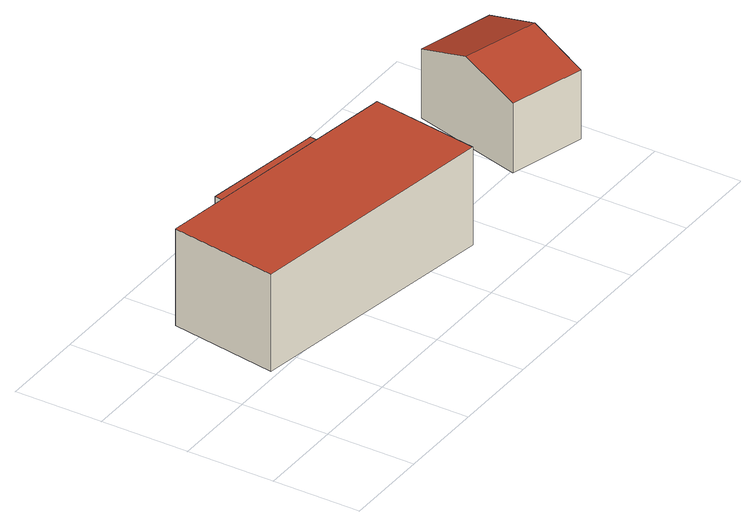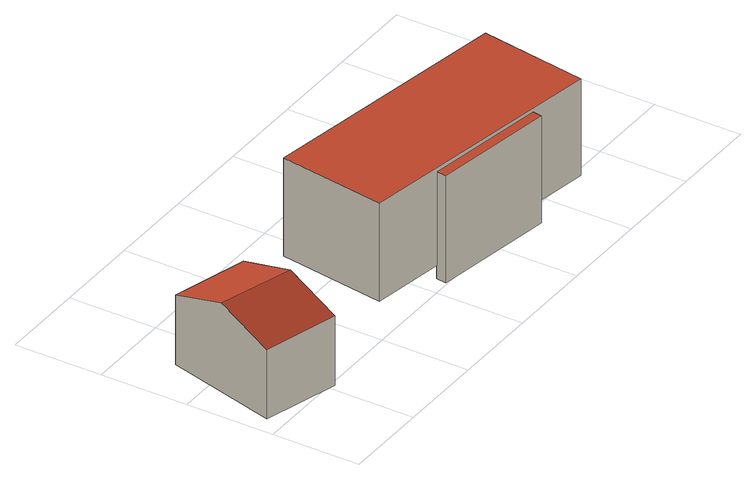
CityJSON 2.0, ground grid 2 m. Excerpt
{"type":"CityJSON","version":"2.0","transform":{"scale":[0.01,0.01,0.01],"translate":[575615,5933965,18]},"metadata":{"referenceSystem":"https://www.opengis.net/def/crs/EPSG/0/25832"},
"CityObjects":{
"building1":{"type":"Building","attributes":{"Grundfläche 2D":"15.016430","Grundhöhe NN":"19.146"},"geometry":[{"type":"Solid","lod":"3","boundaries":[[[[0,1,2,3]],[[1,0,4,5]],[[2,1,5,6]],[[3,2,6,7]],[[0,3,7,4]],[[5,4,7,6]]]],"semantics":{"surfaces":[{"type":"RoofSurface"},{"type":"WallSurface"},{"type":"GroundSurface"}],"values":[[0,1,1,1,1,2]]}}]},
"building2":{"type":"Building","attributes":{"Grundfläche 2D":"0.677354","Grundhöhe NN":"18.854"},"geometry":[{"type":"Solid","lod":"3","boundaries":[[[[8,9,10,11]],[[12,13,11,10]],[[13,14,8,11]],[[14,15,9,8]],[[15,12,10,9]],[[15,14,13,12]]]],"semantics":{"surfaces":[{"type":"RoofSurface"},{"type":"WallSurface"},{"type":"GroundSurface"}],"values":[[0,1,1,1,1,2]]}}]},
"building3":{"type":"Building","attributes":{"Grundfläche 2D":"4.818031","Grundhöhe NN":"19.118"},"geometry":[{"type":"Solid","lod":"3","boundaries":[[[[16,17,18,19]],[[20,16,19,21]],[[21,19,18,22,23]],[[20,21,23,24]],[[17,16,20,24,25]],[[18,17,25,22]],[[23,22,25,24]]]],"semantics":{"surfaces":[{"type":"RoofSurface"},{"type":"WallSurface"},{"type":"GroundSurface"}],"values":[[0,0,1,1,1,1,2]]}}]}
},
"vertices":[
[687,98,345],[725,345,345],[131,438,342],[93,191,342],[687,98,115],[725,345,115],[131,438,115],[93,191,115],
[559,395,336],[278,439,336],[274,415,336],[556,371,336],[274,415,85],[556,371,85],[559,395,85],[278,439,85],
[1160,254,320],[1195,382,275],[1021,430,275],[987,305,320],[1125,125,275],[951,173,275],[1021,430,112],[951,173,112],[1125,125,112],[1195,382,112]
]}
